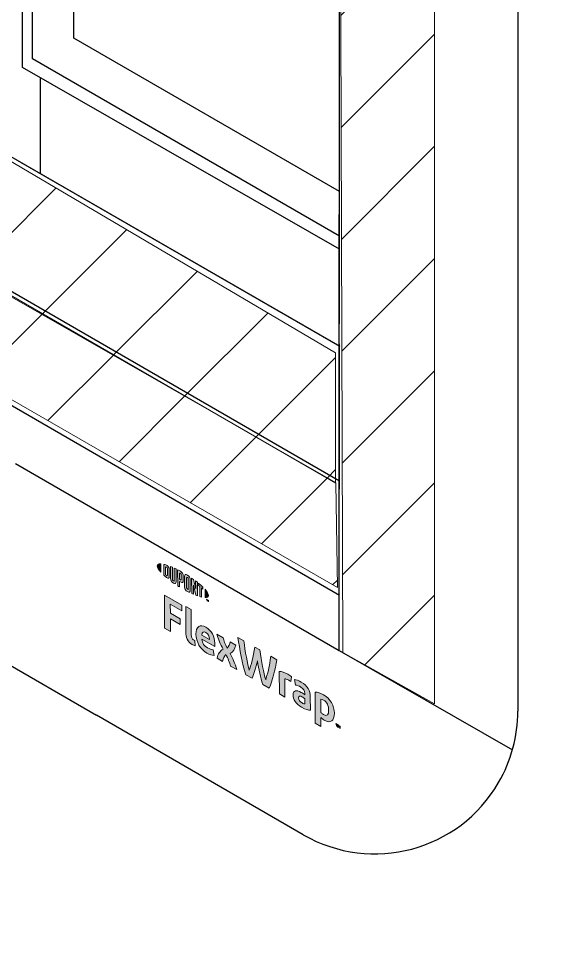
# Model space of a CAD drawing. Extents: x -1328 to 5679, y -4611 to 1603.
# Drawn here: x 2761.8 to 2830, y -2718.6 to -2600.3 of the extents above; entities that cross this region are included whole.
import ezdxf

# ---------------------------------------------------------------- set-up
doc = ezdxf.new("R2010")
doc.units = 0
doc.header["$MEASUREMENT"] = 0
for name, color, linetype, lineweight in [('G-ANNO-TTLB', 7, 'Continuous', 0), ('Layer 12', 7, 'Continuous', 0), ('TYVEK', 7, 'Continuous', 0)]:
    doc.layers.add(name, color=color, linetype=linetype, lineweight=lineweight)
pattern_1 = [(45, (0, 0), (-7.071067, 7.07107), [])]

# ---------------------------------------------------------------- blocks, each defined once
blk = doc.blocks.new('Block_187')
at = {"layer": 'TYVEK', "true_color": 0x003b71, "transparency": 33554687}
h = blk.add_hatch(color=156, dxfattribs=at)
h.dxf.hatch_style = 2
edge = h.paths.add_edge_path()
edge.add_spline(control_points=[(2780.18, -2677.11), (2780.18, -2677.11), (2780.17, -2672.97), (2780.17, -2672.97), (2780.17, -2672.97), (2782.35, -2674.22), (2782.35, -2674.22), (2782.35, -2674.22), (2782.36, -2674.94), (2782.36, -2674.94), (2782.36, -2674.94), (2780.9, -2674.11), (2780.9, -2674.11), (2780.9, -2674.11), (2780.91, -2675.23), (2780.91, -2675.23), (2780.91, -2675.23), (2782.13, -2675.93), (2782.13, -2675.93), (2782.13, -2675.93), (2782.13, -2676.66), (2782.13, -2676.66), (2782.13, -2676.66), (2780.91, -2675.96), (2780.91, -2675.96), (2780.91, -2675.96), (2780.91, -2677.53), (2780.91, -2677.53), (2780.91, -2677.53), (2780.18, -2677.11), (2780.18, -2677.11)], knot_values=[0, 0, 0, 0, 1, 1, 1, 2, 2, 2, 3, 3, 3, 4, 4, 4, 5, 5, 5, 6, 6, 6, 7, 7, 7, 8, 8, 8, 9, 9, 9, 10, 10, 10, 10], degree=3, periodic=0)
h = blk.add_hatch(color=156, dxfattribs=at)
h.dxf.hatch_style = 2
edge = h.paths.add_edge_path()
edge.add_spline(control_points=[(2783.55, -2677.95), (2783.55, -2678.27), (2783.62, -2678.48), (2783.83, -2678.6), (2783.88, -2678.63), (2783.93, -2678.65), (2783.98, -2678.67), (2783.98, -2678.67), (2784.03, -2679.34), (2784.03, -2679.34), (2783.93, -2679.31), (2783.77, -2679.24), (2783.67, -2679.18), (2783.08, -2678.85), (2782.85, -2678.27), (2782.84, -2677.56), (2782.84, -2677.56), (2782.84, -2674.4), (2782.84, -2674.4), (2782.84, -2674.4), (2783.54, -2674.76), (2783.54, -2674.76), (2783.54, -2674.76), (2783.55, -2677.95), (2783.55, -2677.95)], knot_values=[0, 0, 0, 0, 1, 1, 1, 2, 2, 2, 3, 3, 3, 4, 4, 4, 5, 5, 5, 6, 6, 6, 7, 7, 7, 8, 8, 8, 8], degree=3, periodic=0)
h = blk.add_hatch(color=156, dxfattribs=at)
h.dxf.hatch_style = 2
edge = h.paths.add_edge_path()
edge.add_spline(control_points=[(2784.86, -2678), (2784.86, -2678), (2785.84, -2678.56), (2785.84, -2678.56), (2785.84, -2678.56), (2785.84, -2678.49), (2785.84, -2678.49), (2785.84, -2678.16), (2785.68, -2677.83), (2785.4, -2677.67), (2785.1, -2677.49), (2784.91, -2677.63), (2784.86, -2678)], knot_values=[0, 0, 0, 0, 1, 1, 1, 2, 2, 2, 3, 3, 3, 4, 4, 4, 4], degree=3, periodic=0)
edge = h.paths.add_edge_path()
edge.add_spline(control_points=[(2786.42, -2680.56), (2786.2, -2680.55), (2785.86, -2680.44), (2785.52, -2680.25), (2784.7, -2679.77), (2784.13, -2678.85), (2784.13, -2677.86), (2784.13, -2676.92), (2784.64, -2676.58), (2785.4, -2677.01), (2786.07, -2677.4), (2786.51, -2678.2), (2786.51, -2679), (2786.52, -2679.17), (2786.51, -2679.32), (2786.5, -2679.43), (2786.5, -2679.43), (2784.87, -2678.5), (2784.87, -2678.5), (2784.94, -2679.02), (2785.18, -2679.37), (2785.59, -2679.6), (2785.85, -2679.75), (2786.09, -2679.82), (2786.31, -2679.84), (2786.31, -2679.84), (2786.42, -2680.56), (2786.42, -2680.56)], knot_values=[0, 0, 0, 0, 1, 1, 1, 2, 2, 2, 3, 3, 3, 4, 4, 4, 5, 5, 5, 6, 6, 6, 7, 7, 7, 8, 8, 8, 9, 9, 9, 9], degree=3, periodic=0)
h = blk.add_hatch(color=156, dxfattribs=at)
h.dxf.hatch_style = 2
edge = h.paths.add_edge_path()
edge.add_spline(control_points=[(2787.56, -2679.76), (2787.22, -2679.13), (2786.94, -2678.56), (2786.78, -2677.88), (2786.78, -2677.88), (2787.55, -2678.32), (2787.55, -2678.32), (2787.62, -2678.62), (2787.84, -2679.16), (2788.07, -2679.62), (2788.26, -2679.41), (2788.42, -2679.15), (2788.46, -2678.84), (2788.46, -2678.84), (2789.17, -2679.25), (2789.17, -2679.25), (2789.04, -2679.79), (2788.82, -2680.09), (2788.43, -2680.33), (2788.8, -2681.02), (2789.06, -2681.58), (2789.27, -2682.33), (2789.27, -2682.33), (2788.5, -2681.89), (2788.5, -2681.89), (2788.4, -2681.49), (2788.14, -2680.9), (2787.92, -2680.45), (2787.73, -2680.67), (2787.54, -2680.92), (2787.47, -2681.3), (2787.47, -2681.3), (2786.79, -2680.9), (2786.79, -2680.9), (2786.91, -2680.36), (2787.15, -2680.02), (2787.56, -2679.76)], knot_values=[0, 0, 0, 0, 1, 1, 1, 2, 2, 2, 3, 3, 3, 4, 4, 4, 5, 5, 5, 6, 6, 6, 7, 7, 7, 8, 8, 8, 9, 9, 9, 10, 10, 10, 11, 11, 11, 12, 12, 12, 12], degree=3, periodic=0)
h = blk.add_hatch(color=156, dxfattribs=at)
h.dxf.hatch_style = 2
edge = h.paths.add_edge_path()
edge.add_spline(control_points=[(2793.56, -2680.66), (2793.56, -2680.66), (2794.31, -2681.09), (2794.31, -2681.09), (2794.12, -2682.35), (2793.79, -2683.79), (2793.35, -2684.67), (2793.35, -2684.67), (2792.55, -2684.21), (2792.55, -2684.21), (2792.29, -2683.32), (2792.07, -2682.33), (2791.87, -2681.25), (2791.68, -2682.1), (2791.46, -2682.85), (2791.21, -2683.44), (2791.21, -2683.44), (2790.4, -2682.98), (2790.4, -2682.98), (2789.99, -2681.61), (2789.62, -2679.77), (2789.43, -2678.28), (2789.43, -2678.28), (2790.17, -2678.71), (2790.17, -2678.71), (2790.33, -2680.05), (2790.62, -2681.62), (2790.84, -2682.43), (2791.06, -2681.86), (2791.4, -2680.7), (2791.54, -2679.5), (2791.54, -2679.5), (2792.2, -2679.87), (2792.2, -2679.87), (2792.36, -2681.25), (2792.69, -2682.8), (2792.92, -2683.62), (2793.12, -2683.05), (2793.41, -2681.82), (2793.56, -2680.66)], knot_values=[0, 0, 0, 0, 1, 1, 1, 2, 2, 2, 3, 3, 3, 4, 4, 4, 5, 5, 5, 6, 6, 6, 7, 7, 7, 8, 8, 8, 9, 9, 9, 10, 10, 10, 11, 11, 11, 12, 12, 12, 13, 13, 13, 13], degree=3, periodic=0)
h = blk.add_hatch(color=156, dxfattribs=at)
h.dxf.hatch_style = 2
edge = h.paths.add_edge_path()
edge.add_spline(control_points=[(2795.7, -2682.93), (2795.89, -2683.04), (2796.06, -2683.16), (2796.17, -2683.25), (2796.17, -2683.25), (2796.07, -2683.86), (2796.07, -2683.86), (2795.98, -2683.77), (2795.87, -2683.7), (2795.76, -2683.64), (2795.57, -2683.53), (2795.44, -2683.5), (2795.34, -2683.49), (2795.34, -2683.49), (2795.34, -2685.81), (2795.34, -2685.81), (2795.34, -2685.81), (2794.64, -2685.41), (2794.64, -2685.41), (2794.64, -2685.41), (2794.63, -2682.57), (2794.63, -2682.57), (2794.9, -2682.57), (2795.34, -2682.72), (2795.7, -2682.93)], knot_values=[0, 0, 0, 0, 1, 1, 1, 2, 2, 2, 3, 3, 3, 4, 4, 4, 5, 5, 5, 6, 6, 6, 7, 7, 7, 8, 8, 8, 8], degree=3, periodic=0)
h = blk.add_hatch(color=156, dxfattribs=at)
h.dxf.hatch_style = 2
edge = h.paths.add_edge_path()
edge.add_spline(control_points=[(2797.86, -2686.66), (2797.86, -2686.66), (2797.86, -2686.03), (2797.86, -2686.03), (2797.74, -2685.93), (2797.62, -2685.84), (2797.49, -2685.77), (2797.26, -2685.64), (2797.07, -2685.64), (2797.07, -2685.92), (2797.08, -2686.16), (2797.23, -2686.38), (2797.5, -2686.54), (2797.66, -2686.63), (2797.78, -2686.67), (2797.86, -2686.66)], knot_values=[0, 0, 0, 0, 1, 1, 1, 2, 2, 2, 3, 3, 3, 4, 4, 4, 5, 5, 5, 5], degree=3, periodic=0)
edge = h.paths.add_edge_path()
edge.add_spline(control_points=[(2797.43, -2687.08), (2796.73, -2686.68), (2796.37, -2686.08), (2796.37, -2685.55), (2796.37, -2684.96), (2796.79, -2684.86), (2797.4, -2685.21), (2797.54, -2685.29), (2797.73, -2685.42), (2797.86, -2685.51), (2797.86, -2685.51), (2797.86, -2685.37), (2797.86, -2685.37), (2797.86, -2685.01), (2797.68, -2684.74), (2797.33, -2684.54), (2797.11, -2684.41), (2796.87, -2684.31), (2796.66, -2684.29), (2796.66, -2684.29), (2796.53, -2683.58), (2796.53, -2683.58), (2796.75, -2683.6), (2797.1, -2683.73), (2797.41, -2683.91), (2798.17, -2684.35), (2798.54, -2685.02), (2798.54, -2685.82), (2798.54, -2685.82), (2798.55, -2687.47), (2798.55, -2687.47), (2798.34, -2687.47), (2797.94, -2687.38), (2797.43, -2687.08)], knot_values=[0, 0, 0, 0, 1, 1, 1, 2, 2, 2, 3, 3, 3, 4, 4, 4, 5, 5, 5, 6, 6, 6, 7, 7, 7, 8, 8, 8, 9, 9, 9, 10, 10, 10, 11, 11, 11, 11], degree=3, periodic=0)
h = blk.add_hatch(color=156, dxfattribs=at)
h.dxf.hatch_style = 2
edge = h.paths.add_edge_path()
edge.add_spline(control_points=[(2800.19, -2688), (2800.65, -2688.26), (2800.86, -2688.06), (2800.85, -2687.45), (2800.85, -2686.92), (2800.66, -2686.45), (2800.19, -2686.18), (2800.06, -2686.11), (2799.97, -2686.08), (2799.86, -2686.07), (2799.86, -2686.07), (2799.87, -2687.73), (2799.87, -2687.73), (2799.96, -2687.83), (2800.05, -2687.91), (2800.19, -2688)], knot_values=[0, 0, 0, 0, 1, 1, 1, 2, 2, 2, 3, 3, 3, 4, 4, 4, 5, 5, 5, 5], degree=3, periodic=0)
edge = h.paths.add_edge_path()
edge.add_spline(control_points=[(2800.3, -2688.72), (2800.12, -2688.61), (2800, -2688.52), (2799.87, -2688.39), (2799.87, -2688.39), (2799.87, -2689.52), (2799.87, -2689.52), (2799.87, -2689.52), (2799.17, -2689.11), (2799.17, -2689.11), (2799.17, -2689.11), (2799.16, -2685.17), (2799.16, -2685.17), (2799.45, -2685.18), (2799.86, -2685.32), (2800.22, -2685.53), (2801.07, -2686.01), (2801.57, -2686.89), (2801.57, -2687.84), (2801.57, -2688.81), (2801.1, -2689.18), (2800.3, -2688.72)], knot_values=[0, 0, 0, 0, 1, 1, 1, 2, 2, 2, 3, 3, 3, 4, 4, 4, 5, 5, 5, 6, 6, 6, 7, 7, 7, 7], degree=3, periodic=0)
h = blk.add_hatch(color=156, dxfattribs=at)
h.dxf.hatch_style = 2
edge = h.paths.add_edge_path()
edge.add_spline(control_points=[(2802.08, -2689.32), (2802.11, -2689.41), (2802.13, -2689.48), (2802.16, -2689.55), (2802.19, -2689.51), (2802.21, -2689.47), (2802.24, -2689.41), (2802.24, -2689.41), (2802.31, -2689.46), (2802.31, -2689.46), (2802.31, -2689.46), (2802.31, -2689.76), (2802.31, -2689.76), (2802.31, -2689.76), (2802.25, -2689.73), (2802.25, -2689.73), (2802.25, -2689.73), (2802.25, -2689.58), (2802.25, -2689.58), (2802.25, -2689.58), (2802.25, -2689.54), (2802.25, -2689.54), (2802.23, -2689.57), (2802.21, -2689.61), (2802.19, -2689.63), (2802.19, -2689.63), (2802.14, -2689.6), (2802.14, -2689.6), (2802.11, -2689.55), (2802.09, -2689.49), (2802.07, -2689.43), (2802.07, -2689.43), (2802.07, -2689.48), (2802.07, -2689.48), (2802.07, -2689.48), (2802.07, -2689.62), (2802.07, -2689.62), (2802.07, -2689.62), (2802.01, -2689.59), (2802.01, -2689.59), (2802.01, -2689.59), (2802.01, -2689.28), (2802.01, -2689.28), (2802.01, -2689.28), (2802.08, -2689.32), (2802.08, -2689.32)], knot_values=[0, 0, 0, 0, 1, 1, 1, 2, 2, 2, 3, 3, 3, 4, 4, 4, 5, 5, 5, 6, 6, 6, 7, 7, 7, 8, 8, 8, 9, 9, 9, 10, 10, 10, 11, 11, 11, 12, 12, 12, 13, 13, 13, 14, 14, 14, 15, 15, 15, 15], degree=3, periodic=0)
edge = h.paths.add_edge_path()
edge.add_spline(control_points=[(2801.83, -2689.25), (2801.83, -2689.25), (2801.76, -2689.21), (2801.76, -2689.21), (2801.76, -2689.21), (2801.76, -2689.14), (2801.76, -2689.14), (2801.76, -2689.14), (2801.98, -2689.26), (2801.98, -2689.26), (2801.98, -2689.26), (2801.98, -2689.33), (2801.98, -2689.33), (2801.98, -2689.33), (2801.91, -2689.29), (2801.91, -2689.29), (2801.91, -2689.29), (2801.91, -2689.53), (2801.91, -2689.53), (2801.91, -2689.53), (2801.84, -2689.49), (2801.84, -2689.49), (2801.84, -2689.49), (2801.83, -2689.25), (2801.83, -2689.25)], knot_values=[0, 0, 0, 0, 1, 1, 1, 2, 2, 2, 3, 3, 3, 4, 4, 4, 5, 5, 5, 6, 6, 6, 7, 7, 7, 8, 8, 8, 8], degree=3, periodic=0)
at = {"layer": 'TYVEK'}
for points, knots in [([(2780.18, -2677.11), (2780.18, -2677.11), (2780.17, -2672.97), (2780.17, -2672.97), (2780.17, -2672.97), (2782.35, -2674.22), (2782.35, -2674.22), (2782.35, -2674.22), (2782.36, -2674.94), (2782.36, -2674.94), (2782.36, -2674.94), (2780.9, -2674.11), (2780.9, -2674.11), (2780.9, -2674.11), (2780.91, -2675.23), (2780.91, -2675.23), (2780.91, -2675.23), (2782.13, -2675.93), (2782.13, -2675.93), (2782.13, -2675.93), (2782.13, -2676.66), (2782.13, -2676.66), (2782.13, -2676.66), (2780.91, -2675.96), (2780.91, -2675.96), (2780.91, -2675.96), (2780.91, -2677.53), (2780.91, -2677.53), (2780.91, -2677.53), (2780.18, -2677.11), (2780.18, -2677.11)], [0, 0, 0, 0, 1, 1, 1, 2, 2, 2, 3, 3, 3, 4, 4, 4, 5, 5, 5, 6, 6, 6, 7, 7, 7, 8, 8, 8, 9, 9, 9, 10, 10, 10, 10]), ([(2783.55, -2677.95), (2783.55, -2678.27), (2783.62, -2678.48), (2783.83, -2678.6), (2783.88, -2678.63), (2783.93, -2678.65), (2783.98, -2678.67), (2783.98, -2678.67), (2784.03, -2679.34), (2784.03, -2679.34), (2783.93, -2679.31), (2783.77, -2679.24), (2783.67, -2679.18), (2783.08, -2678.85), (2782.85, -2678.27), (2782.84, -2677.56), (2782.84, -2677.56), (2782.84, -2674.4), (2782.84, -2674.4), (2782.84, -2674.4), (2783.54, -2674.76), (2783.54, -2674.76), (2783.54, -2674.76), (2783.55, -2677.95), (2783.55, -2677.95)], [0, 0, 0, 0, 1, 1, 1, 2, 2, 2, 3, 3, 3, 4, 4, 4, 5, 5, 5, 6, 6, 6, 7, 7, 7, 8, 8, 8, 8]), ([(2786.42, -2680.56), (2786.2, -2680.55), (2785.86, -2680.44), (2785.52, -2680.25), (2784.7, -2679.77), (2784.13, -2678.85), (2784.13, -2677.86), (2784.13, -2676.92), (2784.64, -2676.58), (2785.4, -2677.01), (2786.07, -2677.4), (2786.51, -2678.2), (2786.51, -2679), (2786.52, -2679.17), (2786.51, -2679.32), (2786.5, -2679.43), (2786.5, -2679.43), (2784.87, -2678.5), (2784.87, -2678.5), (2784.94, -2679.02), (2785.18, -2679.37), (2785.59, -2679.6), (2785.85, -2679.75), (2786.09, -2679.82), (2786.31, -2679.84), (2786.31, -2679.84), (2786.42, -2680.56), (2786.42, -2680.56)], [0, 0, 0, 0, 1, 1, 1, 2, 2, 2, 3, 3, 3, 4, 4, 4, 5, 5, 5, 6, 6, 6, 7, 7, 7, 8, 8, 8, 9, 9, 9, 9]), ([(2784.86, -2678), (2784.86, -2678), (2785.84, -2678.56), (2785.84, -2678.56), (2785.84, -2678.56), (2785.84, -2678.49), (2785.84, -2678.49), (2785.84, -2678.16), (2785.68, -2677.83), (2785.4, -2677.67), (2785.1, -2677.49), (2784.91, -2677.63), (2784.86, -2678)], [0, 0, 0, 0, 1, 1, 1, 2, 2, 2, 3, 3, 3, 4, 4, 4, 4]), ([(2787.56, -2679.76), (2787.22, -2679.13), (2786.94, -2678.56), (2786.78, -2677.88), (2786.78, -2677.88), (2787.55, -2678.32), (2787.55, -2678.32), (2787.62, -2678.62), (2787.84, -2679.16), (2788.07, -2679.62), (2788.26, -2679.41), (2788.42, -2679.15), (2788.46, -2678.84), (2788.46, -2678.84), (2789.17, -2679.25), (2789.17, -2679.25), (2789.04, -2679.79), (2788.82, -2680.09), (2788.43, -2680.33), (2788.8, -2681.02), (2789.06, -2681.58), (2789.27, -2682.33), (2789.27, -2682.33), (2788.5, -2681.89), (2788.5, -2681.89), (2788.4, -2681.49), (2788.14, -2680.9), (2787.92, -2680.45), (2787.73, -2680.67), (2787.54, -2680.92), (2787.47, -2681.3), (2787.47, -2681.3), (2786.79, -2680.9), (2786.79, -2680.9), (2786.91, -2680.36), (2787.15, -2680.02), (2787.56, -2679.76)], [0, 0, 0, 0, 1, 1, 1, 2, 2, 2, 3, 3, 3, 4, 4, 4, 5, 5, 5, 6, 6, 6, 7, 7, 7, 8, 8, 8, 9, 9, 9, 10, 10, 10, 11, 11, 11, 12, 12, 12, 12]), ([(2793.56, -2680.66), (2793.56, -2680.66), (2794.31, -2681.09), (2794.31, -2681.09), (2794.12, -2682.35), (2793.79, -2683.79), (2793.35, -2684.67), (2793.35, -2684.67), (2792.55, -2684.21), (2792.55, -2684.21), (2792.29, -2683.32), (2792.07, -2682.33), (2791.87, -2681.25), (2791.68, -2682.1), (2791.46, -2682.85), (2791.21, -2683.44), (2791.21, -2683.44), (2790.4, -2682.98), (2790.4, -2682.98), (2789.99, -2681.61), (2789.62, -2679.77), (2789.43, -2678.28), (2789.43, -2678.28), (2790.17, -2678.71), (2790.17, -2678.71), (2790.33, -2680.05), (2790.62, -2681.62), (2790.84, -2682.43), (2791.06, -2681.86), (2791.4, -2680.7), (2791.54, -2679.5), (2791.54, -2679.5), (2792.2, -2679.87), (2792.2, -2679.87), (2792.36, -2681.25), (2792.69, -2682.8), (2792.92, -2683.62), (2793.12, -2683.05), (2793.41, -2681.82), (2793.56, -2680.66)], [0, 0, 0, 0, 1, 1, 1, 2, 2, 2, 3, 3, 3, 4, 4, 4, 5, 5, 5, 6, 6, 6, 7, 7, 7, 8, 8, 8, 9, 9, 9, 10, 10, 10, 11, 11, 11, 12, 12, 12, 13, 13, 13, 13]), ([(2795.7, -2682.93), (2795.89, -2683.04), (2796.06, -2683.16), (2796.17, -2683.25), (2796.17, -2683.25), (2796.07, -2683.86), (2796.07, -2683.86), (2795.98, -2683.77), (2795.87, -2683.7), (2795.76, -2683.64), (2795.57, -2683.53), (2795.44, -2683.5), (2795.34, -2683.49), (2795.34, -2683.49), (2795.34, -2685.81), (2795.34, -2685.81), (2795.34, -2685.81), (2794.64, -2685.41), (2794.64, -2685.41), (2794.64, -2685.41), (2794.63, -2682.57), (2794.63, -2682.57), (2794.9, -2682.57), (2795.34, -2682.72), (2795.7, -2682.93)], [0, 0, 0, 0, 1, 1, 1, 2, 2, 2, 3, 3, 3, 4, 4, 4, 5, 5, 5, 6, 6, 6, 7, 7, 7, 8, 8, 8, 8]), ([(2797.43, -2687.08), (2796.73, -2686.68), (2796.37, -2686.08), (2796.37, -2685.55), (2796.37, -2684.96), (2796.79, -2684.86), (2797.4, -2685.21), (2797.54, -2685.29), (2797.73, -2685.42), (2797.86, -2685.51), (2797.86, -2685.51), (2797.86, -2685.37), (2797.86, -2685.37), (2797.86, -2685.01), (2797.68, -2684.74), (2797.33, -2684.54), (2797.11, -2684.41), (2796.87, -2684.31), (2796.66, -2684.29), (2796.66, -2684.29), (2796.53, -2683.58), (2796.53, -2683.58), (2796.75, -2683.6), (2797.1, -2683.73), (2797.41, -2683.91), (2798.17, -2684.35), (2798.54, -2685.02), (2798.54, -2685.82), (2798.54, -2685.82), (2798.55, -2687.47), (2798.55, -2687.47), (2798.34, -2687.47), (2797.94, -2687.38), (2797.43, -2687.08)], [0, 0, 0, 0, 1, 1, 1, 2, 2, 2, 3, 3, 3, 4, 4, 4, 5, 5, 5, 6, 6, 6, 7, 7, 7, 8, 8, 8, 9, 9, 9, 10, 10, 10, 11, 11, 11, 11]), ([(2797.86, -2686.66), (2797.86, -2686.66), (2797.86, -2686.03), (2797.86, -2686.03), (2797.74, -2685.93), (2797.62, -2685.84), (2797.49, -2685.77), (2797.26, -2685.64), (2797.07, -2685.64), (2797.07, -2685.92), (2797.08, -2686.16), (2797.23, -2686.38), (2797.5, -2686.54), (2797.66, -2686.63), (2797.78, -2686.67), (2797.86, -2686.66)], [0, 0, 0, 0, 1, 1, 1, 2, 2, 2, 3, 3, 3, 4, 4, 4, 5, 5, 5, 5]), ([(2800.3, -2688.72), (2800.12, -2688.61), (2800, -2688.52), (2799.87, -2688.39), (2799.87, -2688.39), (2799.87, -2689.52), (2799.87, -2689.52), (2799.87, -2689.52), (2799.17, -2689.11), (2799.17, -2689.11), (2799.17, -2689.11), (2799.16, -2685.17), (2799.16, -2685.17), (2799.45, -2685.18), (2799.86, -2685.32), (2800.22, -2685.53), (2801.07, -2686.01), (2801.57, -2686.89), (2801.57, -2687.84), (2801.57, -2688.81), (2801.1, -2689.18), (2800.3, -2688.72)], [0, 0, 0, 0, 1, 1, 1, 2, 2, 2, 3, 3, 3, 4, 4, 4, 5, 5, 5, 6, 6, 6, 7, 7, 7, 7]), ([(2800.19, -2688), (2800.65, -2688.26), (2800.86, -2688.06), (2800.85, -2687.45), (2800.85, -2686.92), (2800.66, -2686.45), (2800.19, -2686.18), (2800.06, -2686.11), (2799.97, -2686.08), (2799.86, -2686.07), (2799.86, -2686.07), (2799.87, -2687.73), (2799.87, -2687.73), (2799.96, -2687.83), (2800.05, -2687.91), (2800.19, -2688)], [0, 0, 0, 0, 1, 1, 1, 2, 2, 2, 3, 3, 3, 4, 4, 4, 5, 5, 5, 5]), ([(2801.83, -2689.25), (2801.83, -2689.25), (2801.76, -2689.21), (2801.76, -2689.21), (2801.76, -2689.21), (2801.76, -2689.14), (2801.76, -2689.14), (2801.76, -2689.14), (2801.98, -2689.26), (2801.98, -2689.26), (2801.98, -2689.26), (2801.98, -2689.33), (2801.98, -2689.33), (2801.98, -2689.33), (2801.91, -2689.29), (2801.91, -2689.29), (2801.91, -2689.29), (2801.91, -2689.53), (2801.91, -2689.53), (2801.91, -2689.53), (2801.84, -2689.49), (2801.84, -2689.49), (2801.84, -2689.49), (2801.83, -2689.25), (2801.83, -2689.25)], [0, 0, 0, 0, 1, 1, 1, 2, 2, 2, 3, 3, 3, 4, 4, 4, 5, 5, 5, 6, 6, 6, 7, 7, 7, 8, 8, 8, 8]), ([(2802.08, -2689.32), (2802.11, -2689.41), (2802.13, -2689.48), (2802.16, -2689.55), (2802.19, -2689.51), (2802.21, -2689.47), (2802.24, -2689.41), (2802.24, -2689.41), (2802.31, -2689.46), (2802.31, -2689.46), (2802.31, -2689.46), (2802.31, -2689.76), (2802.31, -2689.76), (2802.31, -2689.76), (2802.25, -2689.73), (2802.25, -2689.73), (2802.25, -2689.73), (2802.25, -2689.58), (2802.25, -2689.58), (2802.25, -2689.58), (2802.25, -2689.54), (2802.25, -2689.54), (2802.23, -2689.57), (2802.21, -2689.61), (2802.19, -2689.63), (2802.19, -2689.63), (2802.14, -2689.6), (2802.14, -2689.6), (2802.11, -2689.55), (2802.09, -2689.49), (2802.07, -2689.43), (2802.07, -2689.43), (2802.07, -2689.48), (2802.07, -2689.48), (2802.07, -2689.48), (2802.07, -2689.62), (2802.07, -2689.62), (2802.07, -2689.62), (2802.01, -2689.59), (2802.01, -2689.59), (2802.01, -2689.59), (2802.01, -2689.28), (2802.01, -2689.28), (2802.01, -2689.28), (2802.08, -2689.32), (2802.08, -2689.32)], [0, 0, 0, 0, 1, 1, 1, 2, 2, 2, 3, 3, 3, 4, 4, 4, 5, 5, 5, 6, 6, 6, 7, 7, 7, 8, 8, 8, 9, 9, 9, 10, 10, 10, 11, 11, 11, 12, 12, 12, 13, 13, 13, 14, 14, 14, 15, 15, 15, 15])]:
    blk.add_open_spline(points, degree=3, knots=knots, dxfattribs=at)
blk = doc.blocks.new('Block_188')
at = {"layer": 'TYVEK', "true_color": 0x003b71, "transparency": 33554687}
h = blk.add_hatch(color=156, dxfattribs=at)
h.dxf.hatch_style = 2
edge = h.paths.add_edge_path()
edge.add_spline(control_points=[(2779.27, -2669.29), (2779.27, -2669.48), (2779.43, -2669.75), (2779.71, -2670.06), (2779.71, -2670.06), (2779.7, -2669.02), (2779.7, -2669.02), (2779.43, -2669.01), (2779.27, -2669.1), (2779.27, -2669.29)], knot_values=[0, 0, 0, 0, 1, 1, 1, 2, 2, 2, 3, 3, 3, 3], degree=3, periodic=0)
h = blk.add_hatch(color=156, dxfattribs=at)
h.dxf.hatch_style = 2
edge = h.paths.add_edge_path()
edge.add_spline(control_points=[(2780.55, -2670.45), (2780.55, -2670.53), (2780.51, -2670.53), (2780.46, -2670.5), (2780.42, -2670.48), (2780.36, -2670.43), (2780.31, -2670.39), (2780.31, -2670.39), (2780.31, -2669.39), (2780.31, -2669.39), (2780.36, -2669.41), (2780.41, -2669.42), (2780.45, -2669.45), (2780.5, -2669.47), (2780.54, -2669.52), (2780.54, -2669.6), (2780.54, -2669.6), (2780.55, -2670.45), (2780.55, -2670.45)], knot_values=[0, 0, 0, 0, 1, 1, 1, 2, 2, 2, 3, 3, 3, 4, 4, 4, 5, 5, 5, 6, 6, 6, 6], degree=3, periodic=0)
edge = h.paths.add_edge_path()
edge.add_spline(control_points=[(2780.49, -2669.2), (2780.41, -2669.16), (2780.29, -2669.12), (2780.09, -2669.08), (2780.09, -2669.08), (2780.09, -2670.45), (2780.09, -2670.45), (2780.27, -2670.62), (2780.41, -2670.74), (2780.49, -2670.78), (2780.67, -2670.88), (2780.77, -2670.82), (2780.77, -2670.61), (2780.77, -2670.61), (2780.77, -2669.7), (2780.77, -2669.7), (2780.77, -2669.49), (2780.67, -2669.31), (2780.49, -2669.2)], knot_values=[0, 0, 0, 0, 1, 1, 1, 2, 2, 2, 3, 3, 3, 4, 4, 4, 5, 5, 5, 6, 6, 6, 6], degree=3, periodic=0)
h = blk.add_hatch(color=156, dxfattribs=at)
h.dxf.hatch_style = 2
edge = h.paths.add_edge_path()
edge.add_spline(control_points=[(2781.4, -2671.1), (2781.4, -2671.18), (2781.37, -2671.21), (2781.29, -2671.15), (2781.2, -2671.09), (2781.18, -2671.04), (2781.18, -2670.94), (2781.18, -2670.94), (2781.18, -2669.44), (2781.18, -2669.44), (2781.12, -2669.42), (2780.99, -2669.37), (2780.94, -2669.34), (2780.94, -2669.34), (2780.94, -2670.86), (2780.94, -2670.86), (2780.95, -2671.1), (2781.05, -2671.26), (2781.29, -2671.43), (2781.51, -2671.58), (2781.64, -2671.53), (2781.64, -2671.26), (2781.64, -2671.26), (2781.64, -2669.66), (2781.64, -2669.66), (2781.59, -2669.64), (2781.44, -2669.56), (2781.39, -2669.54), (2781.39, -2669.54), (2781.4, -2671.1), (2781.4, -2671.1)], knot_values=[0, 0, 0, 0, 1, 1, 1, 2, 2, 2, 3, 3, 3, 4, 4, 4, 5, 5, 5, 6, 6, 6, 7, 7, 7, 8, 8, 8, 9, 9, 9, 10, 10, 10, 10], degree=3, periodic=0)
h = blk.add_hatch(color=156, dxfattribs=at)
h.dxf.hatch_style = 2
edge = h.paths.add_edge_path()
edge.add_spline(control_points=[(2782.29, -2670.95), (2782.29, -2671.04), (2782.27, -2671.07), (2782.17, -2671.01), (2782.17, -2671.01), (2782.08, -2670.96), (2782.08, -2670.96), (2782.08, -2670.96), (2782.08, -2670.17), (2782.08, -2670.17), (2782.12, -2670.19), (2782.14, -2670.2), (2782.16, -2670.21), (2782.27, -2670.27), (2782.29, -2670.33), (2782.29, -2670.42), (2782.29, -2670.42), (2782.29, -2670.95), (2782.29, -2670.95)], knot_values=[0, 0, 0, 0, 1, 1, 1, 2, 2, 2, 3, 3, 3, 4, 4, 4, 5, 5, 5, 6, 6, 6, 6], degree=3, periodic=0)
edge = h.paths.add_edge_path()
edge.add_spline(control_points=[(2782.17, -2669.94), (2782.13, -2669.91), (2781.98, -2669.83), (2781.83, -2669.76), (2781.83, -2669.76), (2781.84, -2671.77), (2781.84, -2671.77), (2781.89, -2671.81), (2782.01, -2671.89), (2782.08, -2671.93), (2782.08, -2671.93), (2782.08, -2671.24), (2782.08, -2671.24), (2782.08, -2671.24), (2782.18, -2671.3), (2782.18, -2671.3), (2782.43, -2671.45), (2782.54, -2671.37), (2782.54, -2671.12), (2782.54, -2671.12), (2782.54, -2670.52), (2782.54, -2670.52), (2782.54, -2670.27), (2782.42, -2670.08), (2782.17, -2669.94)], knot_values=[0, 0, 0, 0, 1, 1, 1, 2, 2, 2, 3, 3, 3, 4, 4, 4, 5, 5, 5, 6, 6, 6, 7, 7, 7, 8, 8, 8, 8], degree=3, periodic=0)
h = blk.add_hatch(color=156, dxfattribs=at)
h.dxf.hatch_style = 2
edge = h.paths.add_edge_path()
edge.add_spline(control_points=[(2783.17, -2672.16), (2783.17, -2672.24), (2783.15, -2672.27), (2783.06, -2672.22), (2782.97, -2672.17), (2782.95, -2672.12), (2782.95, -2672.03), (2782.95, -2672.03), (2782.95, -2670.78), (2782.95, -2670.78), (2782.95, -2670.69), (2782.97, -2670.66), (2783.06, -2670.72), (2783.15, -2670.77), (2783.17, -2670.82), (2783.17, -2670.9), (2783.17, -2670.9), (2783.17, -2672.16), (2783.17, -2672.16)], knot_values=[0, 0, 0, 0, 1, 1, 1, 2, 2, 2, 3, 3, 3, 4, 4, 4, 5, 5, 5, 6, 6, 6, 6], degree=3, periodic=0)
edge = h.paths.add_edge_path()
edge.add_spline(control_points=[(2783.06, -2670.43), (2782.83, -2670.29), (2782.69, -2670.33), (2782.7, -2670.59), (2782.7, -2670.59), (2782.7, -2671.91), (2782.7, -2671.91), (2782.7, -2672.19), (2782.82, -2672.38), (2783.06, -2672.51), (2783.3, -2672.63), (2783.42, -2672.6), (2783.42, -2672.3), (2783.42, -2672.3), (2783.42, -2671.04), (2783.42, -2671.04), (2783.42, -2670.75), (2783.31, -2670.59), (2783.06, -2670.43)], knot_values=[0, 0, 0, 0, 1, 1, 1, 2, 2, 2, 3, 3, 3, 4, 4, 4, 5, 5, 5, 6, 6, 6, 6], degree=3, periodic=0)
h = blk.add_hatch(color=156, dxfattribs=at)
h.dxf.hatch_style = 2
edge = h.paths.add_edge_path()
edge.add_spline(control_points=[(2784.1, -2672.16), (2784.1, -2672.16), (2783.83, -2670.97), (2783.83, -2670.97), (2783.75, -2670.92), (2783.66, -2670.86), (2783.59, -2670.81), (2783.59, -2670.81), (2783.6, -2672.75), (2783.6, -2672.75), (2783.65, -2672.77), (2783.77, -2672.82), (2783.84, -2672.85), (2783.84, -2672.85), (2783.81, -2671.7), (2783.81, -2671.7), (2783.81, -2671.7), (2784.1, -2672.96), (2784.1, -2672.96), (2784.17, -2672.98), (2784.26, -2673.02), (2784.31, -2673.04), (2784.31, -2673.04), (2784.31, -2671.34), (2784.31, -2671.34), (2784.25, -2671.29), (2784.14, -2671.2), (2784.08, -2671.16), (2784.08, -2671.16), (2784.1, -2672.16), (2784.1, -2672.16)], knot_values=[0, 0, 0, 0, 1, 1, 1, 2, 2, 2, 3, 3, 3, 4, 4, 4, 5, 5, 5, 6, 6, 6, 7, 7, 7, 8, 8, 8, 9, 9, 9, 10, 10, 10, 10], degree=3, periodic=0)
h = blk.add_hatch(color=156, dxfattribs=at)
h.dxf.hatch_style = 2
edge = h.paths.add_edge_path()
edge.add_spline(control_points=[(2784.43, -2671.7), (2784.49, -2671.75), (2784.55, -2671.8), (2784.61, -2671.85), (2784.61, -2671.85), (2784.61, -2673.14), (2784.61, -2673.14), (2784.67, -2673.15), (2784.77, -2673.18), (2784.83, -2673.2), (2784.83, -2673.2), (2784.83, -2672.04), (2784.83, -2672.04), (2784.9, -2672.09), (2784.96, -2672.15), (2785.01, -2672.2), (2785.01, -2672.2), (2785.01, -2671.95), (2785.01, -2671.95), (2784.84, -2671.78), (2784.65, -2671.61), (2784.43, -2671.44), (2784.43, -2671.44), (2784.43, -2671.7), (2784.43, -2671.7)], knot_values=[0, 0, 0, 0, 1, 1, 1, 2, 2, 2, 3, 3, 3, 4, 4, 4, 5, 5, 5, 6, 6, 6, 7, 7, 7, 8, 8, 8, 8], degree=3, periodic=0)
h = blk.add_hatch(color=156, dxfattribs=at)
h.dxf.hatch_style = 2
edge = h.paths.add_edge_path()
edge.add_spline(control_points=[(2785.72, -2672.99), (2785.72, -2673.18), (2785.56, -2673.27), (2785.28, -2673.26), (2785.28, -2673.26), (2785.28, -2672.22), (2785.28, -2672.22), (2785.56, -2672.53), (2785.72, -2672.8), (2785.72, -2672.99)], knot_values=[0, 0, 0, 0, 1, 1, 1, 2, 2, 2, 3, 3, 3, 3], degree=3, periodic=0)
h = blk.add_hatch(color=156, dxfattribs=at)
h.dxf.hatch_style = 2
edge = h.paths.add_edge_path()
edge.add_spline(control_points=[(2785.59, -2673.54), (2785.59, -2673.54), (2785.61, -2673.56), (2785.61, -2673.56), (2785.61, -2673.56), (2785.65, -2673.65), (2785.65, -2673.65), (2785.65, -2673.65), (2785.69, -2673.6), (2785.69, -2673.6), (2785.69, -2673.6), (2785.72, -2673.62), (2785.72, -2673.62), (2785.72, -2673.62), (2785.72, -2673.77), (2785.72, -2673.77), (2785.72, -2673.77), (2785.69, -2673.75), (2785.69, -2673.75), (2785.69, -2673.75), (2785.69, -2673.65), (2785.69, -2673.65), (2785.69, -2673.65), (2785.65, -2673.7), (2785.65, -2673.7), (2785.65, -2673.7), (2785.65, -2673.69), (2785.65, -2673.69), (2785.65, -2673.69), (2785.61, -2673.6), (2785.61, -2673.6), (2785.61, -2673.6), (2785.61, -2673.71), (2785.61, -2673.71), (2785.61, -2673.71), (2785.59, -2673.69), (2785.59, -2673.69), (2785.59, -2673.69), (2785.59, -2673.54), (2785.59, -2673.54)], knot_values=[0, 0, 0, 0, 1, 1, 1, 2, 2, 2, 3, 3, 3, 4, 4, 4, 5, 5, 5, 6, 6, 6, 7, 7, 7, 8, 8, 8, 9, 9, 9, 10, 10, 10, 11, 11, 11, 12, 12, 12, 13, 13, 13, 13], degree=3, periodic=0)
edge = h.paths.add_edge_path()
edge.add_spline(control_points=[(2785.49, -2673.52), (2785.49, -2673.52), (2785.45, -2673.49), (2785.45, -2673.49), (2785.45, -2673.49), (2785.45, -2673.47), (2785.45, -2673.47), (2785.45, -2673.47), (2785.56, -2673.53), (2785.56, -2673.53), (2785.56, -2673.53), (2785.56, -2673.55), (2785.56, -2673.55), (2785.56, -2673.55), (2785.52, -2673.53), (2785.52, -2673.53), (2785.52, -2673.53), (2785.52, -2673.65), (2785.52, -2673.65), (2785.52, -2673.65), (2785.5, -2673.64), (2785.5, -2673.64), (2785.5, -2673.64), (2785.49, -2673.52), (2785.49, -2673.52)], knot_values=[0, 0, 0, 0, 1, 1, 1, 2, 2, 2, 3, 3, 3, 4, 4, 4, 5, 5, 5, 6, 6, 6, 7, 7, 7, 8, 8, 8, 8], degree=3, periodic=0)
at = {"layer": 'TYVEK'}
for points, knots in [([(2779.27, -2669.29), (2779.27, -2669.48), (2779.43, -2669.75), (2779.71, -2670.06), (2779.71, -2670.06), (2779.7, -2669.02), (2779.7, -2669.02), (2779.43, -2669.01), (2779.27, -2669.1), (2779.27, -2669.29)], [0, 0, 0, 0, 1, 1, 1, 2, 2, 2, 3, 3, 3, 3]), ([(2780.49, -2669.2), (2780.41, -2669.16), (2780.29, -2669.12), (2780.09, -2669.08), (2780.09, -2669.08), (2780.09, -2670.45), (2780.09, -2670.45), (2780.27, -2670.62), (2780.41, -2670.74), (2780.49, -2670.78), (2780.67, -2670.88), (2780.77, -2670.82), (2780.77, -2670.61), (2780.77, -2670.61), (2780.77, -2669.7), (2780.77, -2669.7), (2780.77, -2669.49), (2780.67, -2669.31), (2780.49, -2669.2)], [0, 0, 0, 0, 1, 1, 1, 2, 2, 2, 3, 3, 3, 4, 4, 4, 5, 5, 5, 6, 6, 6, 6]), ([(2780.55, -2670.45), (2780.55, -2670.53), (2780.51, -2670.53), (2780.46, -2670.5), (2780.42, -2670.48), (2780.36, -2670.43), (2780.31, -2670.39), (2780.31, -2670.39), (2780.31, -2669.39), (2780.31, -2669.39), (2780.36, -2669.41), (2780.41, -2669.42), (2780.45, -2669.45), (2780.5, -2669.47), (2780.54, -2669.52), (2780.54, -2669.6), (2780.54, -2669.6), (2780.55, -2670.45), (2780.55, -2670.45)], [0, 0, 0, 0, 1, 1, 1, 2, 2, 2, 3, 3, 3, 4, 4, 4, 5, 5, 5, 6, 6, 6, 6]), ([(2781.4, -2671.1), (2781.4, -2671.18), (2781.37, -2671.21), (2781.29, -2671.15), (2781.2, -2671.09), (2781.18, -2671.04), (2781.18, -2670.94), (2781.18, -2670.94), (2781.18, -2669.44), (2781.18, -2669.44), (2781.12, -2669.42), (2780.99, -2669.37), (2780.94, -2669.34), (2780.94, -2669.34), (2780.94, -2670.86), (2780.94, -2670.86), (2780.95, -2671.1), (2781.05, -2671.26), (2781.29, -2671.43), (2781.51, -2671.58), (2781.64, -2671.53), (2781.64, -2671.26), (2781.64, -2671.26), (2781.64, -2669.66), (2781.64, -2669.66), (2781.59, -2669.64), (2781.44, -2669.56), (2781.39, -2669.54), (2781.39, -2669.54), (2781.4, -2671.1), (2781.4, -2671.1)], [0, 0, 0, 0, 1, 1, 1, 2, 2, 2, 3, 3, 3, 4, 4, 4, 5, 5, 5, 6, 6, 6, 7, 7, 7, 8, 8, 8, 9, 9, 9, 10, 10, 10, 10]), ([(2782.17, -2669.94), (2782.13, -2669.91), (2781.98, -2669.83), (2781.83, -2669.76), (2781.83, -2669.76), (2781.84, -2671.77), (2781.84, -2671.77), (2781.89, -2671.81), (2782.01, -2671.89), (2782.08, -2671.93), (2782.08, -2671.93), (2782.08, -2671.24), (2782.08, -2671.24), (2782.08, -2671.24), (2782.18, -2671.3), (2782.18, -2671.3), (2782.43, -2671.45), (2782.54, -2671.37), (2782.54, -2671.12), (2782.54, -2671.12), (2782.54, -2670.52), (2782.54, -2670.52), (2782.54, -2670.27), (2782.42, -2670.08), (2782.17, -2669.94)], [0, 0, 0, 0, 1, 1, 1, 2, 2, 2, 3, 3, 3, 4, 4, 4, 5, 5, 5, 6, 6, 6, 7, 7, 7, 8, 8, 8, 8]), ([(2782.29, -2670.95), (2782.29, -2671.04), (2782.27, -2671.07), (2782.17, -2671.01), (2782.17, -2671.01), (2782.08, -2670.96), (2782.08, -2670.96), (2782.08, -2670.96), (2782.08, -2670.17), (2782.08, -2670.17), (2782.12, -2670.19), (2782.14, -2670.2), (2782.16, -2670.21), (2782.27, -2670.27), (2782.29, -2670.33), (2782.29, -2670.42), (2782.29, -2670.42), (2782.29, -2670.95), (2782.29, -2670.95)], [0, 0, 0, 0, 1, 1, 1, 2, 2, 2, 3, 3, 3, 4, 4, 4, 5, 5, 5, 6, 6, 6, 6]), ([(2783.06, -2670.43), (2782.83, -2670.29), (2782.69, -2670.33), (2782.7, -2670.59), (2782.7, -2670.59), (2782.7, -2671.91), (2782.7, -2671.91), (2782.7, -2672.19), (2782.82, -2672.38), (2783.06, -2672.51), (2783.3, -2672.63), (2783.42, -2672.6), (2783.42, -2672.3), (2783.42, -2672.3), (2783.42, -2671.04), (2783.42, -2671.04), (2783.42, -2670.75), (2783.31, -2670.59), (2783.06, -2670.43)], [0, 0, 0, 0, 1, 1, 1, 2, 2, 2, 3, 3, 3, 4, 4, 4, 5, 5, 5, 6, 6, 6, 6]), ([(2783.17, -2672.16), (2783.17, -2672.24), (2783.15, -2672.27), (2783.06, -2672.22), (2782.97, -2672.17), (2782.95, -2672.12), (2782.95, -2672.03), (2782.95, -2672.03), (2782.95, -2670.78), (2782.95, -2670.78), (2782.95, -2670.69), (2782.97, -2670.66), (2783.06, -2670.72), (2783.15, -2670.77), (2783.17, -2670.82), (2783.17, -2670.9), (2783.17, -2670.9), (2783.17, -2672.16), (2783.17, -2672.16)], [0, 0, 0, 0, 1, 1, 1, 2, 2, 2, 3, 3, 3, 4, 4, 4, 5, 5, 5, 6, 6, 6, 6]), ([(2784.1, -2672.16), (2784.1, -2672.16), (2783.83, -2670.97), (2783.83, -2670.97), (2783.75, -2670.92), (2783.66, -2670.86), (2783.59, -2670.81), (2783.59, -2670.81), (2783.6, -2672.75), (2783.6, -2672.75), (2783.65, -2672.77), (2783.77, -2672.82), (2783.84, -2672.85), (2783.84, -2672.85), (2783.81, -2671.7), (2783.81, -2671.7), (2783.81, -2671.7), (2784.1, -2672.96), (2784.1, -2672.96), (2784.17, -2672.98), (2784.26, -2673.02), (2784.31, -2673.04), (2784.31, -2673.04), (2784.31, -2671.34), (2784.31, -2671.34), (2784.25, -2671.29), (2784.14, -2671.2), (2784.08, -2671.16), (2784.08, -2671.16), (2784.1, -2672.16), (2784.1, -2672.16)], [0, 0, 0, 0, 1, 1, 1, 2, 2, 2, 3, 3, 3, 4, 4, 4, 5, 5, 5, 6, 6, 6, 7, 7, 7, 8, 8, 8, 9, 9, 9, 10, 10, 10, 10]), ([(2784.43, -2671.7), (2784.49, -2671.75), (2784.55, -2671.8), (2784.61, -2671.85), (2784.61, -2671.85), (2784.61, -2673.14), (2784.61, -2673.14), (2784.67, -2673.15), (2784.77, -2673.18), (2784.83, -2673.2), (2784.83, -2673.2), (2784.83, -2672.04), (2784.83, -2672.04), (2784.9, -2672.09), (2784.96, -2672.15), (2785.01, -2672.2), (2785.01, -2672.2), (2785.01, -2671.95), (2785.01, -2671.95), (2784.84, -2671.78), (2784.65, -2671.61), (2784.43, -2671.44), (2784.43, -2671.44), (2784.43, -2671.7), (2784.43, -2671.7)], [0, 0, 0, 0, 1, 1, 1, 2, 2, 2, 3, 3, 3, 4, 4, 4, 5, 5, 5, 6, 6, 6, 7, 7, 7, 8, 8, 8, 8]), ([(2785.72, -2672.99), (2785.72, -2673.18), (2785.56, -2673.27), (2785.28, -2673.26), (2785.28, -2673.26), (2785.28, -2672.22), (2785.28, -2672.22), (2785.56, -2672.53), (2785.72, -2672.8), (2785.72, -2672.99)], [0, 0, 0, 0, 1, 1, 1, 2, 2, 2, 3, 3, 3, 3]), ([(2785.49, -2673.52), (2785.49, -2673.52), (2785.45, -2673.49), (2785.45, -2673.49), (2785.45, -2673.49), (2785.45, -2673.47), (2785.45, -2673.47), (2785.45, -2673.47), (2785.56, -2673.53), (2785.56, -2673.53), (2785.56, -2673.53), (2785.56, -2673.55), (2785.56, -2673.55), (2785.56, -2673.55), (2785.52, -2673.53), (2785.52, -2673.53), (2785.52, -2673.53), (2785.52, -2673.65), (2785.52, -2673.65), (2785.52, -2673.65), (2785.5, -2673.64), (2785.5, -2673.64), (2785.5, -2673.64), (2785.49, -2673.52), (2785.49, -2673.52)], [0, 0, 0, 0, 1, 1, 1, 2, 2, 2, 3, 3, 3, 4, 4, 4, 5, 5, 5, 6, 6, 6, 7, 7, 7, 8, 8, 8, 8]), ([(2785.59, -2673.54), (2785.59, -2673.54), (2785.61, -2673.56), (2785.61, -2673.56), (2785.61, -2673.56), (2785.65, -2673.65), (2785.65, -2673.65), (2785.65, -2673.65), (2785.69, -2673.6), (2785.69, -2673.6), (2785.69, -2673.6), (2785.72, -2673.62), (2785.72, -2673.62), (2785.72, -2673.62), (2785.72, -2673.77), (2785.72, -2673.77), (2785.72, -2673.77), (2785.69, -2673.75), (2785.69, -2673.75), (2785.69, -2673.75), (2785.69, -2673.65), (2785.69, -2673.65), (2785.69, -2673.65), (2785.65, -2673.7), (2785.65, -2673.7), (2785.65, -2673.7), (2785.65, -2673.69), (2785.65, -2673.69), (2785.65, -2673.69), (2785.61, -2673.6), (2785.61, -2673.6), (2785.61, -2673.6), (2785.61, -2673.71), (2785.61, -2673.71), (2785.61, -2673.71), (2785.59, -2673.69), (2785.59, -2673.69), (2785.59, -2673.69), (2785.59, -2673.54), (2785.59, -2673.54)], [0, 0, 0, 0, 1, 1, 1, 2, 2, 2, 3, 3, 3, 4, 4, 4, 5, 5, 5, 6, 6, 6, 7, 7, 7, 8, 8, 8, 9, 9, 9, 10, 10, 10, 11, 11, 11, 12, 12, 12, 13, 13, 13, 13])]:
    blk.add_open_spline(points, degree=3, knots=knots, dxfattribs=at)
blk = doc.blocks.new('Block_186')
at = {"layer": 'TYVEK'}
for name in ['Block_188', 'Block_187']:
    blk.add_blockref(name, (0, 0), dxfattribs=at)

msp = doc.modelspace()

# ---------------------------------------------------------------- hatches: boundary and pattern name
at = {"layer": 'G-ANNO-TTLB', "true_color": 0xff00ff, "transparency": 33554687}
h = msp.add_hatch(color=6, dxfattribs=at)
edge = h.paths.add_edge_path()
edge.add_spline(control_points=[(5053.44, -3461.41), (5053.44, -3461.41), (2123.92, -3461.41), (2123.92, -3461.41), (2123.92, -3461.41), (2123.92, -1004.41), (2123.92, -1004.41), (2123.92, -1004.41), (5053.44, -1004.41), (5053.44, -1004.41), (5053.44, -1004.41), (5053.44, -3461.41), (5053.44, -3461.41)], knot_values=[0, 0, 0, 0, 1, 1, 1, 2, 2, 2, 3, 3, 3, 4, 4, 4, 4], degree=3, periodic=0)
edge = h.paths.add_edge_path()
edge.add_spline(control_points=[(2132.92, -1013.41), (2132.92, -1013.41), (2132.92, -3452.41), (2132.92, -3452.41), (2132.92, -3452.41), (5044.44, -3452.41), (5044.44, -3452.41), (5044.44, -3452.41), (5044.44, -1013.41), (5044.44, -1013.41), (5044.44, -1013.41), (2132.92, -1013.41), (2132.92, -1013.41)], knot_values=[0, 0, 0, 0, 1, 1, 1, 2, 2, 2, 3, 3, 3, 4, 4, 4, 4], degree=3, periodic=0)
edge.add_line((2132.92, -1013.41), (2132.92, -1013.41))
at = {"layer": 'Layer 12', "true_color": 0x000000, "transparency": 33554687}
h = msp.add_hatch(dxfattribs=at)
h.set_pattern_fill('_U', color=18, scale=10, angle=45, style=2, pattern_type=0)
h.set_pattern_definition(pattern_1)
h.paths.add_polyline_path([(2802.62, -2680.18), (2814.2, -2686.66), (2814.2, -2515.54), (2802.11, -2508.52)])
h = msp.add_hatch(dxfattribs=at)
h.set_pattern_fill('_U', color=18, scale=10, angle=45, style=2, pattern_type=0)
h.set_pattern_definition(pattern_1)
h.paths.add_polyline_path([(2801.73, -2658.76), (2738.02, -2622.29), (2753.03, -2613.74), (2801.73, -2642.43)])
h = msp.add_hatch(dxfattribs=at)
h.set_pattern_fill('_U', color=18, scale=10, angle=45, style=2, pattern_type=0)
h.set_pattern_definition(pattern_1)
h.paths.add_polyline_path([(2801.75, -2658.84), (2801.97, -2672.01), (2726.1, -2628.25), (2737.55, -2621.73)])

# ---------------------------------------------------------------- linework, layer by layer
at = {"layer": 'G-ANNO-TTLB'}
for points in [[(5053.44, -3461.41), (5053.44, -3461.41), (2123.92, -3461.41), (2123.92, -3461.41), (2123.92, -3461.41), (2123.92, -1004.41), (2123.92, -1004.41), (2123.92, -1004.41), (5053.44, -1004.41), (5053.44, -1004.41), (5053.44, -1004.41), (5053.44, -3461.41), (5053.44, -3461.41)], [(2132.92, -1013.41), (2132.92, -1013.41), (2132.92, -3452.41), (2132.92, -3452.41), (2132.92, -3452.41), (5044.44, -3452.41), (5044.44, -3452.41), (5044.44, -3452.41), (5044.44, -1013.41), (5044.44, -1013.41), (5044.44, -1013.41), (2132.92, -1013.41), (2132.92, -1013.41)]]:
    msp.add_open_spline(points, degree=3, knots=[0, 0, 0, 0, 1, 1, 1, 2, 2, 2, 3, 3, 3, 4, 4, 4, 4], dxfattribs=at)
at = {"layer": 'Layer 12'}
for points in [[(2802.62, -2680.18), (2814.2, -2686.66), (2814.2, -2515.54), (2802.11, -2508.52)], [(2801.73, -2658.76), (2738.02, -2622.29), (2753.03, -2613.74), (2801.73, -2642.43)], [(2801.75, -2658.84), (2801.97, -2672.01), (2726.1, -2628.25), (2737.55, -2621.73)]]:
    msp.add_lwpolyline(points, close=True, dxfattribs=at)
at = {"layer": 'TYVEK', "color": 3, "lineweight": 25, "true_color": 0x00ff00}
for p, q in [((2762.27, -2606.44), (2762.27, -2485.57)), ((2763.56, -2605.35), (2763.56, -2486.32)), ((2768.77, -2602.75), (2768.77, -2489.38)), ((2802.21, -2622.09), (2768.77, -2602.75)), ((2802.24, -2627.73), (2763.56, -2605.35)), ((2802.24, -2629.35), (2762.27, -2606.44))]:
    msp.add_line(p, q, dxfattribs=at)
at = {"layer": 'TYVEK', "color": 18, "lineweight": 25, "true_color": 0x000000}
for p in [(2802.19, -2679.95), (2802.19, -2652.25)]:
    msp.add_line(p, (2802.24, -2508.99), dxfattribs=at)
at = {"layer": 'TYVEK', "color": 4, "lineweight": 25, "true_color": 0x00ffff}
for p, q in [((2802.19, -2679.95), (2802.24, -2508.99)), ((2824.68, -2538.84), (2824.68, -2687.58)), ((2764.57, -2619.84), (2764.57, -2607.85)), ((2753.06, -2613.2), (2802.25, -2641.58)), ((2762.05, -2618.39), (2802.24, -2641.57)), ((2738.22, -2621.54), (2802.21, -2658.56)), ((2725.55, -2628.61), (2802.23, -2672.96)), ((2802.19, -2678), (2802.24, -2641.29)), ((2761.41, -2656.36), (2802.19, -2679.95)), ((2737.15, -2668.12), (2771.59, -2688.07)), ((2802.19, -2679.95), (2824, -2692.46)), ((2797.66, -2703.15), (2771.59, -2688.07))]:
    msp.add_line(p, q, dxfattribs=at)
msp.add_open_spline([(2797.66, -2703.15), (2806.27, -2708.12), (2817.28, -2705.18), (2822.26, -2696.58), (2823.84, -2693.84), (2824.68, -2690.73), (2824.68, -2687.56)], degree=3, knots=[0, 0, 0, 0, 1, 1, 1, 2, 2, 2, 2], dxfattribs=at)

# ---------------------------------------------------------------- block references
at = {"layer": 'TYVEK'}
msp.add_blockref('Block_186', (0, 0), dxfattribs=at)

doc.saveas('drawing.dxf')
